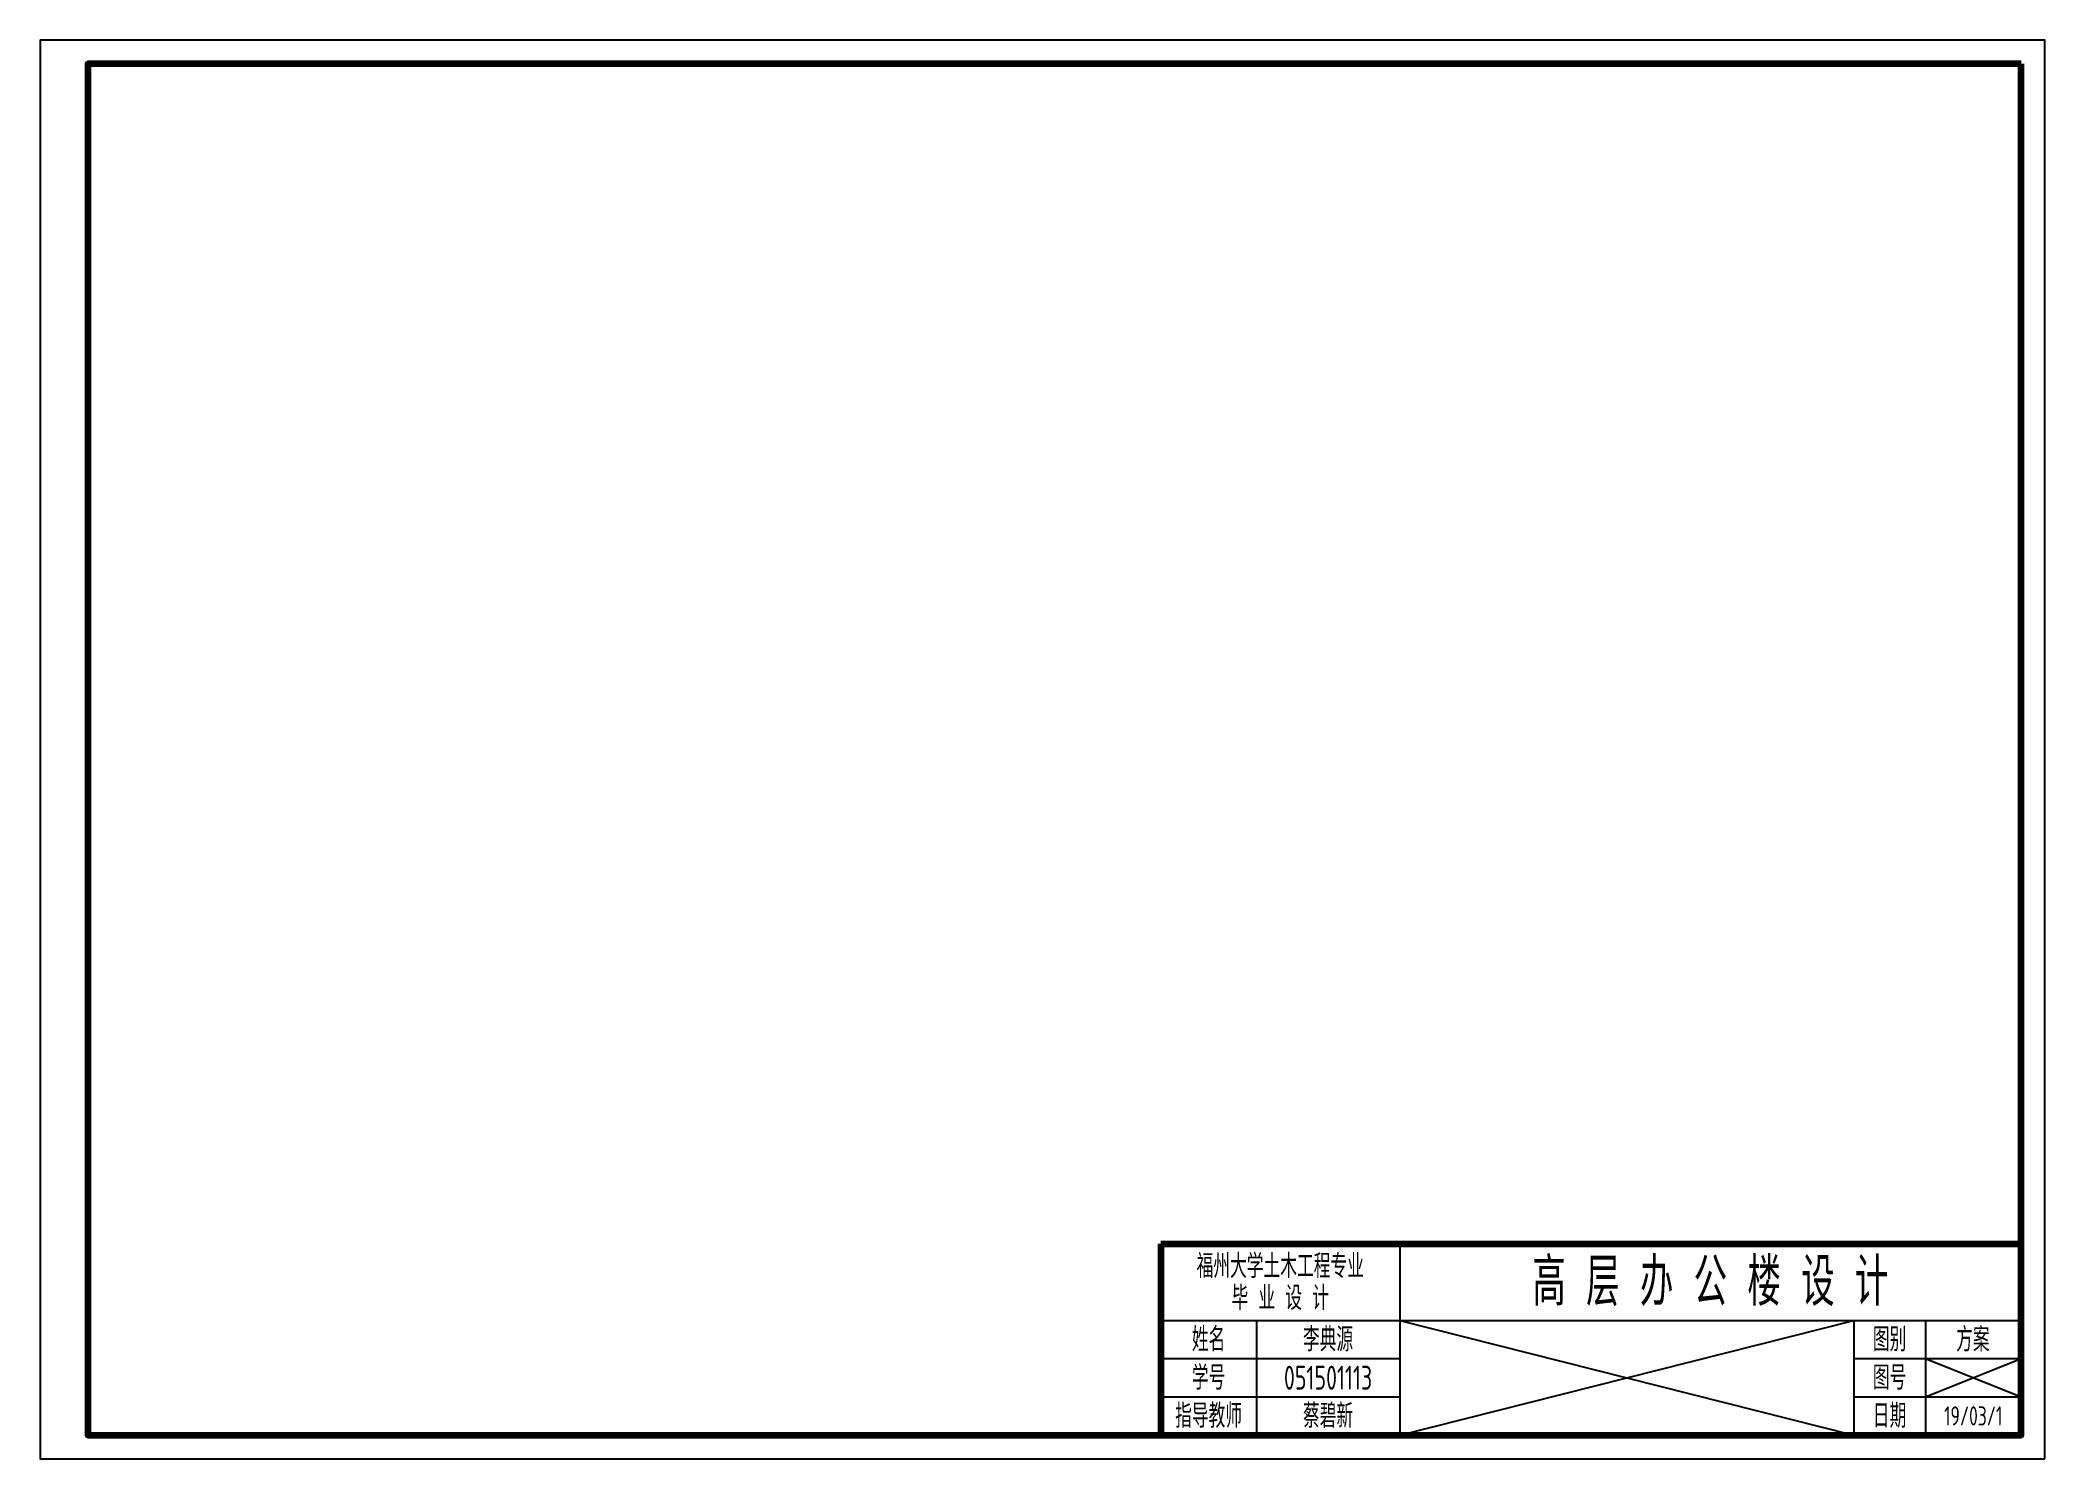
# Model space of a CAD drawing. Header units: millimetres. Extents: x 0 to 420, y 0 to 297.
import ezdxf

# ---------------------------------------------------------------- set-up
doc = ezdxf.new("R2010")
doc.units = ezdxf.units.MM
doc.layers.add('G-ANNO-TTLB', color=6, linetype='Continuous')
doc.layers.add('G-ANNO-TTLB-THIN', color=151, linetype='Continuous')
doc.layers.add('G-ANNO-TTLB-WIDE', color=214, linetype='Continuous', lineweight=100)
doc.layers.add('ignorePrint', color=161, linetype='Continuous', plot=False)
doc.styles.add('hztxt', font='tssdeng.shx', dxfattribs={"width": 0.7, "bigfont": 'hztxt.shx'})

msp = doc.modelspace()

# ---------------------------------------------------------------- linework, layer by layer
at = {"layer": 'G-ANNO-TTLB-THIN', "lineweight": 100}
for q in [(234.5, 5), (414.5, 45)]:
    msp.add_line((234.5, 45), q, dxfattribs=at)
at = {"layer": 'G-ANNO-TTLB-THIN'}
for p, q in [((284.5, 45), (284.5, 5)), ((234.5, 29), (414.5, 29)), ((254.5, 29), (254.5, 5)), ((379.5, 29), (379.5, 5)), ((394.5, 29), (394.5, 5)), ((234.5, 21), (284.5, 21)), ((379.5, 21), (414.5, 21)), ((234.5, 13), (284.5, 13)), ((379.5, 13), (414.5, 13))]:
    msp.add_line(p, q, dxfattribs=at)
msp.add_lwpolyline([(419.5, 0), (419.5, 297), (0, 297), (0, 0)], close=True, dxfattribs=at)
at = {"layer": 'G-ANNO-TTLB-WIDE'}
msp.add_lwpolyline([(414.5, 292), (10, 292), (10, 5), (414.5, 5)], close=True, dxfattribs=at)
at = {"layer": 'ignorePrint'}
for p, q in [((284.5, 5), (379.5, 29)), ((284.5, 29), (379.5, 5)), ((394.5, 13), (414.5, 21)), ((394.5, 21), (414.5, 13))]:
    msp.add_line(p, q, dxfattribs=at)

# ---------------------------------------------------------------- texts
at = {"insert": (349.5, 37), "char_height": 10, "attachment_point": 5, "style": 'hztxt'}
msp.add_mtext_dynamic_manual_height_columns('高 层 办 公 楼 设 计', width=23534.7227, gutter_width=5000, heights=[0], dxfattribs=at)
at = {"layer": 'G-ANNO-TTLB', "attachment_point": 5, "style": 'hztxt'}
for s, insert, char_height, width, line_spacing_factor in [('福州大学土木工程专业\\P毕 业 设 计', (259.5, 37), 5, 71.0502, 0.8), ('姓名', (244.5, 25), 5, 16.56, 0.938532), ('李典源', (269.5, 25), 5, 16.56, 0.938532), ('图别', (387, 25), 5, 11.04, 0.938532), ('方案', (404.42, 24.97), 5, 11.04, 0.938532), ('学号', (244.5, 17), 5, 16.56, 0.938532), ('051501113', (269.5, 17), 5, 24.84, 0.938532), ('图号', (387, 17), 5, 11.04, 0.938532), ('指导教师', (244.5, 9), 5, 22.08, 0.938532), ('蔡碧新', (269.5, 9), 5, 16.56, 0.938532), ('日期', (387, 9), 5, 11.04, 0.938532), ('19/03/1', (404.5, 9), 4, 11.04, 0.938532)]:
    msp.add_mtext(s, dxfattribs=dict(at, insert=insert, char_height=char_height, width=width, line_spacing_factor=line_spacing_factor))

doc.saveas('drawing.dxf')
